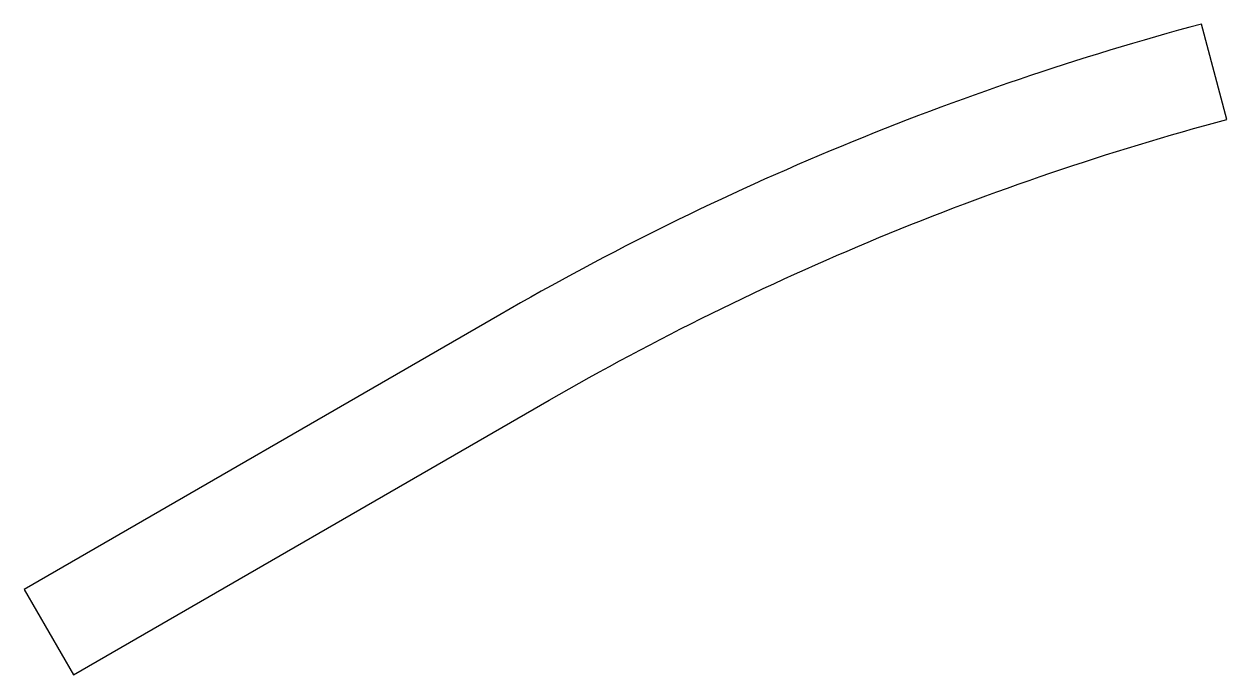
# Model space of a CAD drawing. Extents: x 0 to 27.4, y 0 to 14.8.
import ezdxf

# ---------------------------------------------------------------- set-up
doc = ezdxf.new("R2010")
doc.units = 0
doc.layers.get('0').update_dxf_attribs({"linetype": 'CONTINUOUS'})

msp = doc.modelspace()

# ---------------------------------------------------------------- linework, layer by layer
msp.add_lwpolyline([(26.816, 14.82, 0.065543), (10.838, 8.201), (0.002, 1.945), (1.127, -0.003), (11.963, 6.253, -0.065543), (27.398, 12.646)], format="xyb", close=True)

doc.saveas('drawing.dxf')
